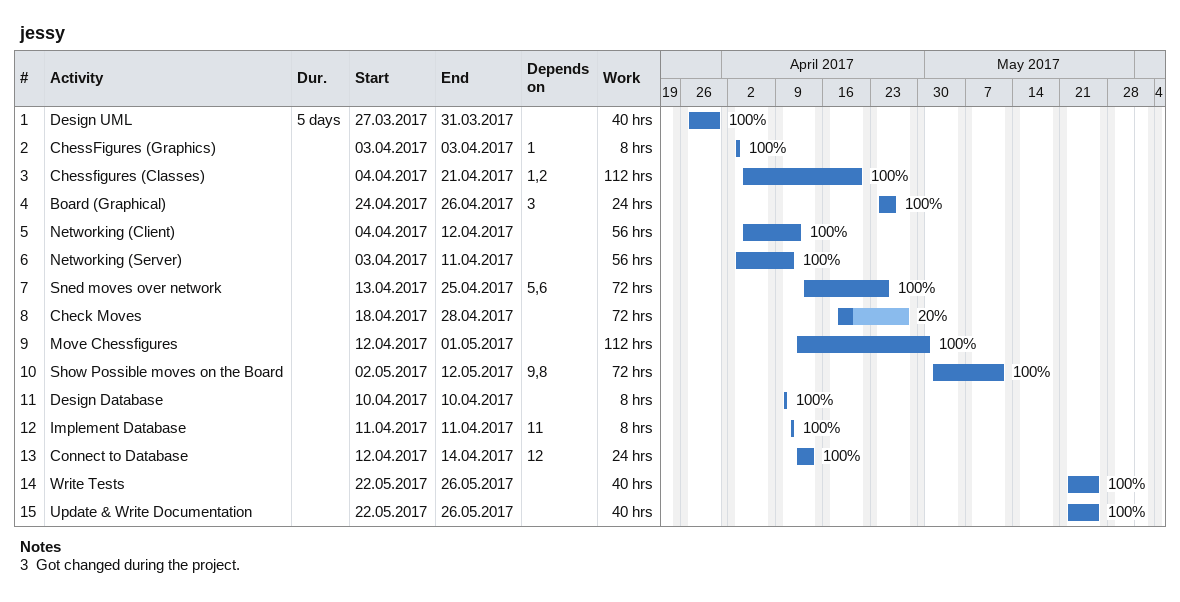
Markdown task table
jessy

| ID | Task | Duration | Start | Finish | Predecessors | % complete | Work (h) |
|---|---|---|---|---|---|---|---|
| 1 | Design UML | 5d | 2017-03-27 | 2017-03-31 |  | 100 | 40 |
| 2 | ChessFigures (Graphics) |  | 2017-04-03 | 2017-04-03 | 1 | 100 | 8 |
| 3 | Chessfigures (Classes) |  | 2017-04-04 | 2017-04-21 | 1, 2 | 100 | 112 |
| 4 | Board (Graphical) |  | 2017-04-24 | 2017-04-26 | 3 | 100 | 24 |
| 5 | Networking (Client) |  | 2017-04-04 | 2017-04-12 |  | 100 | 56 |
| 6 | Networking (Server) |  | 2017-04-03 | 2017-04-11 |  | 100 | 56 |
| 7 | Sned moves over network |  | 2017-04-13 | 2017-04-25 | 5, 6 | 100 | 72 |
| 8 | Check Moves |  | 2017-04-18 | 2017-04-28 |  | 20 | 72 |
| 9 | Move Chessfigures |  | 2017-04-12 | 2017-05-01 |  | 100 | 112 |
| 10 | Show Possible moves on the Board |  | 2017-05-02 | 2017-05-12 | 9, 8 | 100 | 72 |
| 11 | Design Database |  | 2017-04-10 | 2017-04-10 |  | 100 | 8 |
| 12 | Implement Database |  | 2017-04-11 | 2017-04-11 | 11 | 100 | 8 |
| 13 | Connect to Database |  | 2017-04-12 | 2017-04-14 | 12 | 100 | 24 |
| 14 | Write Tests |  | 2017-05-22 | 2017-05-26 |  | 100 | 40 |
| 15 | Update & Write Documentation |  | 2017-05-22 | 2017-05-26 |  | 100 | 40 |

Notes
- 3: Got changed during the project.
